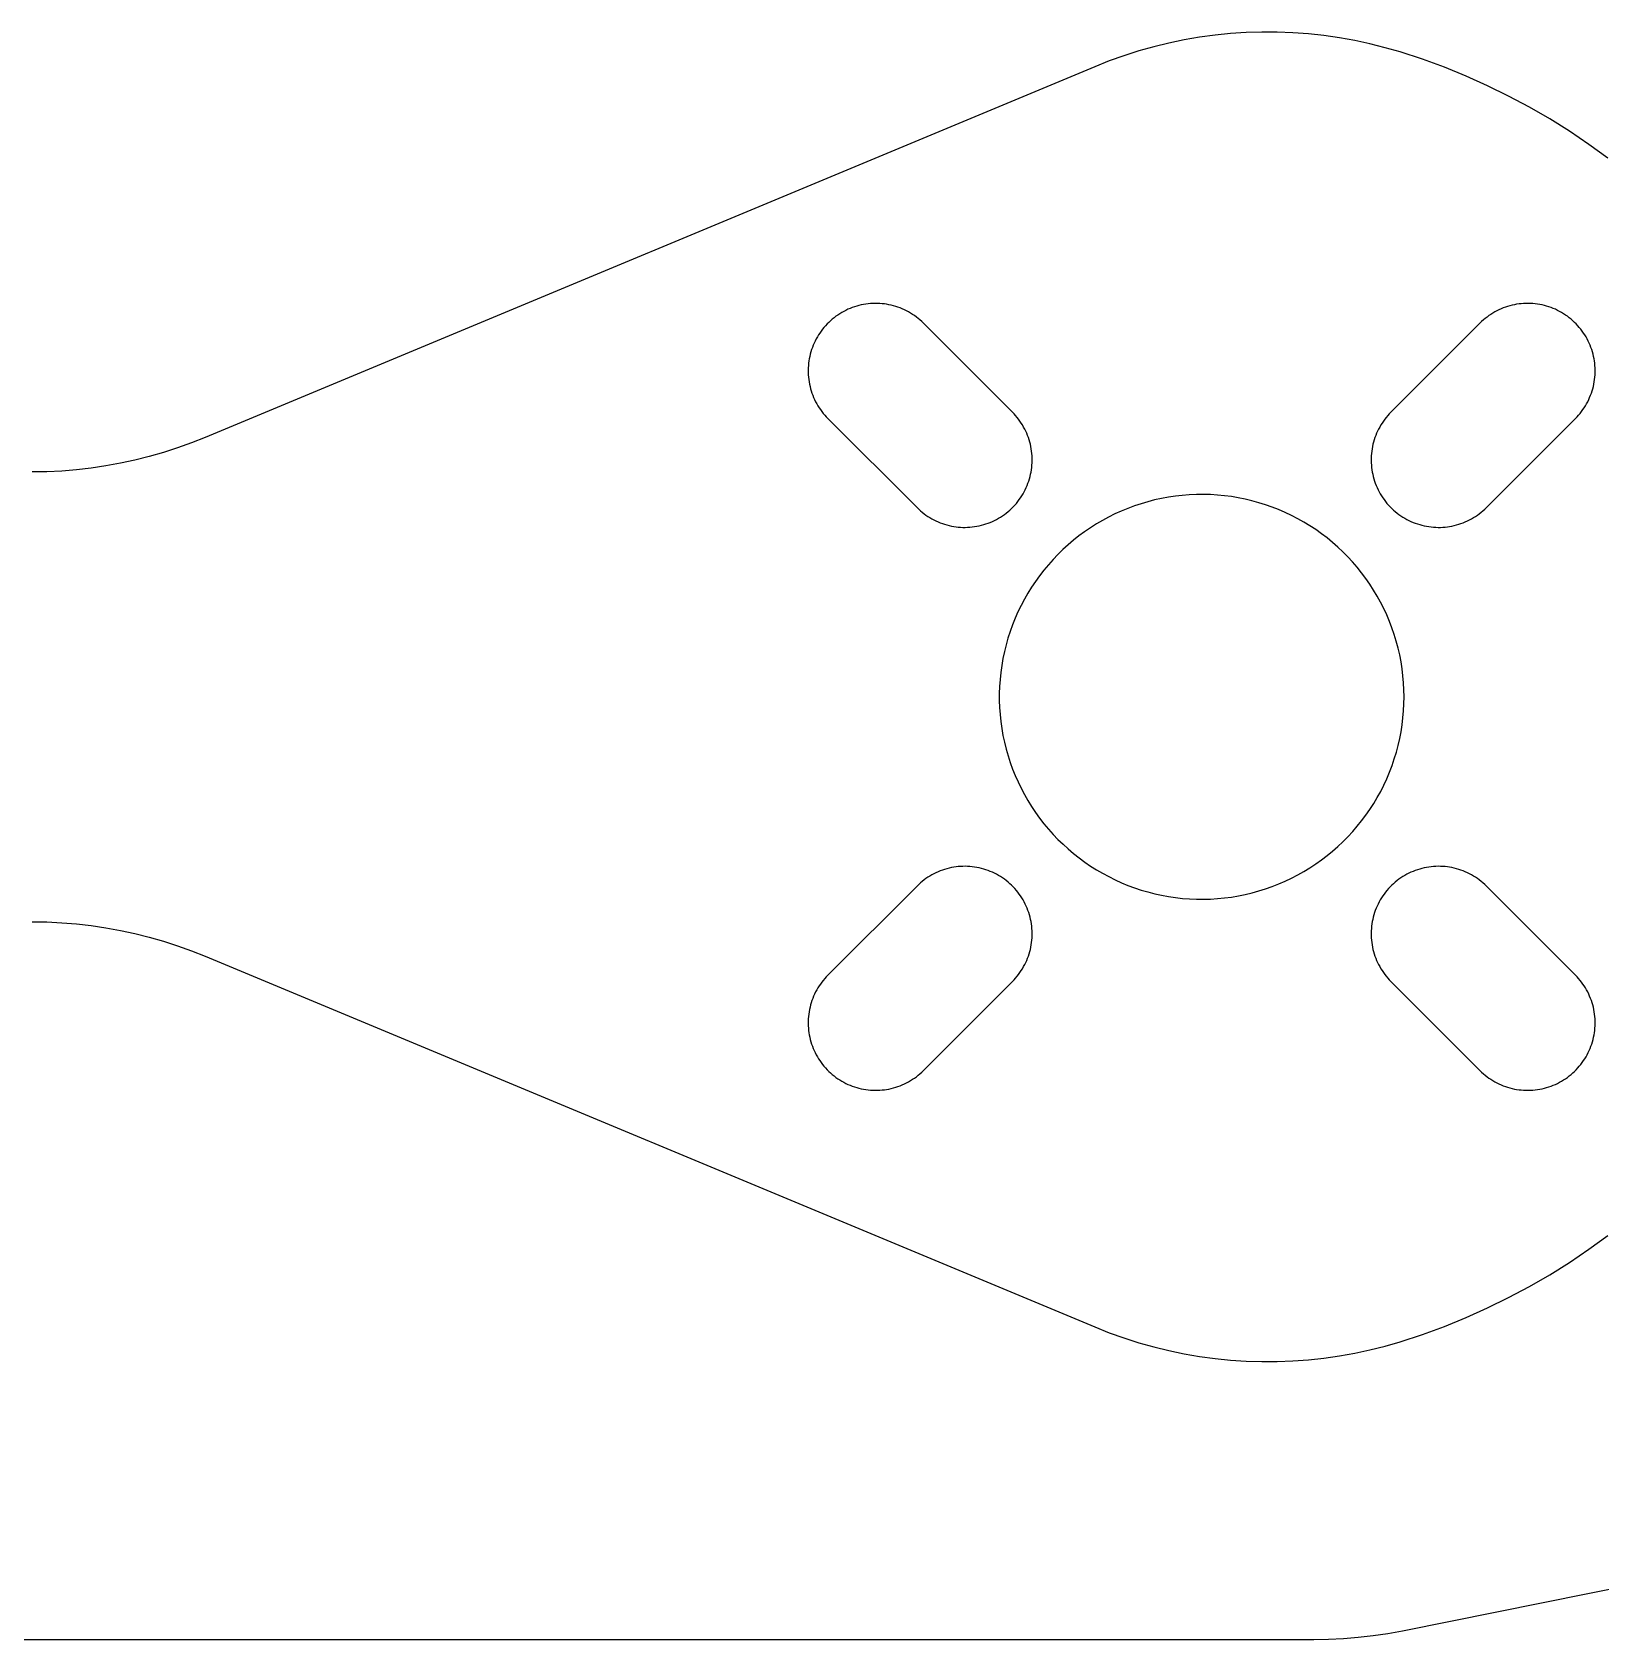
# Model space of a CAD drawing. Header units: millimetres. Extents: x 1015 to 1415, y -25 to 475.
# Drawn here: x 1118.66 to 1153.53, y 16.05 to 51.8 of the extents above; entities that cross this region are included whole.
import ezdxf

# ---------------------------------------------------------------- set-up
doc = ezdxf.new("R2010")
doc.units = ezdxf.units.MM
doc.header["$MEASUREMENT"] = 0
doc.layers.add('corte', color=1, linetype='Continuous', true_color=0xff0000)

msp = doc.modelspace()

# ---------------------------------------------------------------- linework, layer by layer
at = {"layer": 'corte', "linetype": 'Continuous', "lineweight": 25}
for p, q in [((1143.591, 51.473), (1143.258, 51.379)), ((1143.928, 51.555), (1143.591, 51.473)), ((1144.268, 51.625), (1143.928, 51.555)), ((1144.609, 51.683), (1144.268, 51.625)), ((1144.953, 51.73), (1144.609, 51.683)), ((1145.297, 51.765), (1144.953, 51.73)), ((1145.643, 51.787), (1145.297, 51.765)), ((1145.99, 51.798), (1145.643, 51.787)), ((1146.336, 51.797), (1145.99, 51.798)), ((1146.682, 51.783), (1146.336, 51.797)), ((1147.028, 51.758), (1146.682, 51.783)), ((1147.373, 51.721), (1147.028, 51.758)), ((1147.716, 51.672), (1147.373, 51.721)), ((1148.057, 51.611), (1147.716, 51.672)), ((1148.396, 51.538), (1148.057, 51.611)), ((1148.732, 51.453), (1148.396, 51.538)), ((1142.601, 51.157), (1142.279, 51.03)), ((1142.928, 51.274), (1142.601, 51.157)), ((1143.258, 51.379), (1142.928, 51.274)), ((1149.065, 51.357), (1148.732, 51.453)), ((1149.561, 51.195), (1149.065, 51.357)), ((1150.051, 51.016), (1149.561, 51.195)), ((1142.279, 51.03), (1122.501, 42.789)), ((1150.534, 50.82), (1150.051, 51.016)), ((1151.011, 50.607), (1150.534, 50.82)), ((1151.479, 50.378), (1151.011, 50.607)), ((1151.94, 50.132), (1151.479, 50.378)), ((1152.392, 49.871), (1151.94, 50.132)), ((1152.834, 49.594), (1152.392, 49.871)), ((1153.266, 49.302), (1152.834, 49.594)), ((1153.688, 48.995), (1153.266, 49.302)), ((1137.24, 45.758), (1137.188, 45.752)), ((1137.291, 45.763), (1137.24, 45.758)), ((1137.343, 45.766), (1137.291, 45.763)), ((1137.395, 45.768), (1137.343, 45.766)), ((1137.446, 45.767), (1137.395, 45.768)), ((1137.498, 45.765), (1137.446, 45.767)), ((1137.55, 45.761), (1137.498, 45.765)), ((1137.601, 45.755), (1137.55, 45.761)), ((1137.652, 45.748), (1137.601, 45.755)), ((1151.71, 45.755), (1151.658, 45.748)), ((1151.761, 45.761), (1151.71, 45.755)), ((1151.813, 45.765), (1151.761, 45.761)), ((1151.864, 45.767), (1151.813, 45.765)), ((1151.916, 45.768), (1151.864, 45.767)), ((1151.968, 45.766), (1151.916, 45.768)), ((1152.02, 45.763), (1151.968, 45.766)), ((1152.071, 45.758), (1152.02, 45.763)), ((1152.122, 45.752), (1152.071, 45.758)), ((1136.442, 45.416), (1136.403, 45.382)), ((1136.482, 45.448), (1136.442, 45.416)), ((1136.524, 45.48), (1136.482, 45.448)), ((1136.566, 45.509), (1136.524, 45.48)), ((1136.609, 45.538), (1136.566, 45.509)), ((1136.654, 45.565), (1136.609, 45.538)), ((1136.699, 45.59), (1136.654, 45.565)), ((1136.745, 45.613), (1136.699, 45.59)), ((1136.792, 45.636), (1136.745, 45.613)), ((1136.839, 45.656), (1136.792, 45.636)), ((1136.888, 45.675), (1136.839, 45.656)), ((1136.937, 45.692), (1136.888, 45.675)), ((1136.986, 45.707), (1136.937, 45.692)), ((1137.036, 45.721), (1136.986, 45.707)), ((1137.086, 45.733), (1137.036, 45.721)), ((1137.137, 45.743), (1137.086, 45.733)), ((1137.188, 45.752), (1137.137, 45.743)), ((1137.703, 45.738), (1137.652, 45.748)), ((1137.754, 45.727), (1137.703, 45.738)), ((1137.804, 45.714), (1137.754, 45.727)), ((1137.854, 45.7), (1137.804, 45.714)), ((1137.903, 45.683), (1137.854, 45.7)), ((1137.951, 45.666), (1137.903, 45.683)), ((1137.999, 45.646), (1137.951, 45.666)), ((1138.047, 45.625), (1137.999, 45.646)), ((1138.093, 45.602), (1138.047, 45.625)), ((1138.139, 45.577), (1138.093, 45.602)), ((1138.183, 45.551), (1138.139, 45.577)), ((1138.227, 45.524), (1138.183, 45.551)), ((1138.27, 45.495), (1138.227, 45.524)), ((1138.312, 45.464), (1138.27, 45.495)), ((1138.353, 45.432), (1138.312, 45.464)), ((1138.392, 45.399), (1138.353, 45.432)), ((1138.431, 45.364), (1138.392, 45.399)), ((1150.918, 45.399), (1150.88, 45.364)), ((1150.958, 45.432), (1150.918, 45.399)), ((1150.999, 45.464), (1150.958, 45.432)), ((1151.04, 45.495), (1150.999, 45.464)), ((1151.083, 45.524), (1151.04, 45.495)), ((1151.127, 45.551), (1151.083, 45.524)), ((1151.172, 45.577), (1151.127, 45.551)), ((1151.218, 45.602), (1151.172, 45.577)), ((1151.264, 45.625), (1151.218, 45.602)), ((1151.311, 45.646), (1151.264, 45.625)), ((1151.359, 45.666), (1151.311, 45.646)), ((1151.408, 45.683), (1151.359, 45.666)), ((1151.457, 45.7), (1151.408, 45.683)), ((1151.507, 45.714), (1151.457, 45.7)), ((1151.557, 45.727), (1151.507, 45.714)), ((1151.607, 45.738), (1151.557, 45.727)), ((1151.658, 45.748), (1151.607, 45.738)), ((1152.174, 45.743), (1152.122, 45.752)), ((1152.224, 45.733), (1152.174, 45.743)), ((1152.275, 45.721), (1152.224, 45.733)), ((1152.325, 45.707), (1152.275, 45.721)), ((1152.374, 45.692), (1152.325, 45.707)), ((1152.423, 45.675), (1152.374, 45.692)), ((1152.471, 45.656), (1152.423, 45.675)), ((1152.519, 45.636), (1152.471, 45.656)), ((1152.566, 45.613), (1152.519, 45.636)), ((1152.612, 45.59), (1152.566, 45.613)), ((1152.657, 45.565), (1152.612, 45.59)), ((1152.701, 45.538), (1152.657, 45.565)), ((1152.745, 45.509), (1152.701, 45.538)), ((1152.787, 45.48), (1152.745, 45.509)), ((1152.828, 45.448), (1152.787, 45.48)), ((1152.868, 45.416), (1152.828, 45.448)), ((1152.907, 45.382), (1152.868, 45.416)), ((1136.137, 45.066), (1136.111, 45.021)), ((1136.166, 45.109), (1136.137, 45.066)), ((1136.195, 45.151), (1136.166, 45.109)), ((1136.227, 45.193), (1136.195, 45.151)), ((1136.259, 45.233), (1136.227, 45.193)), ((1136.293, 45.272), (1136.259, 45.233)), ((1136.329, 45.31), (1136.293, 45.272)), ((1136.365, 45.346), (1136.329, 45.31)), ((1136.403, 45.382), (1136.365, 45.346)), ((1138.468, 45.328), (1138.431, 45.364)), ((1140.448, 43.348), (1138.468, 45.328)), ((1150.842, 45.328), (1148.863, 43.348)), ((1150.88, 45.364), (1150.842, 45.328)), ((1152.945, 45.346), (1152.907, 45.382)), ((1152.982, 45.31), (1152.945, 45.346)), ((1153.017, 45.272), (1152.982, 45.31)), ((1153.051, 45.233), (1153.017, 45.272)), ((1153.084, 45.193), (1153.051, 45.233)), ((1153.115, 45.151), (1153.084, 45.193)), ((1153.145, 45.109), (1153.115, 45.151)), ((1153.173, 45.066), (1153.145, 45.109)), ((1153.2, 45.021), (1153.173, 45.066)), ((1135.968, 44.689), (1135.954, 44.639)), ((1135.983, 44.739), (1135.968, 44.689)), ((1136, 44.787), (1135.983, 44.739)), ((1136.019, 44.836), (1136, 44.787)), ((1136.04, 44.883), (1136.019, 44.836)), ((1136.062, 44.93), (1136.04, 44.883)), ((1136.085, 44.976), (1136.062, 44.93)), ((1136.111, 45.021), (1136.085, 44.976)), ((1153.225, 44.976), (1153.2, 45.021)), ((1153.249, 44.93), (1153.225, 44.976)), ((1153.271, 44.883), (1153.249, 44.93)), ((1153.291, 44.836), (1153.271, 44.883)), ((1153.31, 44.787), (1153.291, 44.836)), ((1153.327, 44.739), (1153.31, 44.787)), ((1153.343, 44.689), (1153.327, 44.739)), ((1153.356, 44.639), (1153.343, 44.689)), ((1135.909, 44.332), (1135.908, 44.281)), ((1135.912, 44.384), (1135.909, 44.332)), ((1135.917, 44.436), (1135.912, 44.384)), ((1135.924, 44.487), (1135.917, 44.436)), ((1135.932, 44.538), (1135.924, 44.487)), ((1135.942, 44.589), (1135.932, 44.538)), ((1135.954, 44.639), (1135.942, 44.589)), ((1153.368, 44.589), (1153.356, 44.639)), ((1153.379, 44.538), (1153.368, 44.589)), ((1153.387, 44.487), (1153.379, 44.538)), ((1153.394, 44.436), (1153.387, 44.487)), ((1153.399, 44.384), (1153.394, 44.436)), ((1153.402, 44.332), (1153.399, 44.384)), ((1153.403, 44.281), (1153.402, 44.332)), ((1135.908, 44.281), (1135.908, 44.229)), ((1135.908, 44.229), (1135.91, 44.177)), ((1135.91, 44.177), (1135.914, 44.125)), ((1135.914, 44.125), (1135.92, 44.074)), ((1135.92, 44.074), (1135.928, 44.023)), ((1135.928, 44.023), (1135.937, 43.972)), ((1135.937, 43.972), (1135.948, 43.921)), ((1153.363, 43.921), (1153.374, 43.972)), ((1153.374, 43.972), (1153.383, 44.023)), ((1153.383, 44.023), (1153.391, 44.074)), ((1153.391, 44.074), (1153.396, 44.125)), ((1153.396, 44.125), (1153.4, 44.177)), ((1153.4, 44.177), (1153.403, 44.229)), ((1153.403, 44.229), (1153.403, 44.281)), ((1135.948, 43.921), (1135.961, 43.871)), ((1135.961, 43.871), (1135.975, 43.821)), ((1135.975, 43.821), (1135.992, 43.772)), ((1135.992, 43.772), (1136.01, 43.724)), ((1136.01, 43.724), (1136.029, 43.676)), ((1136.029, 43.676), (1136.05, 43.629)), ((1136.05, 43.629), (1136.073, 43.582)), ((1153.237, 43.582), (1153.26, 43.629)), ((1153.26, 43.629), (1153.281, 43.676)), ((1153.281, 43.676), (1153.301, 43.724)), ((1153.301, 43.724), (1153.319, 43.772)), ((1153.319, 43.772), (1153.335, 43.821)), ((1153.335, 43.821), (1153.35, 43.871)), ((1153.35, 43.871), (1153.363, 43.921)), ((1136.073, 43.582), (1136.098, 43.536)), ((1136.098, 43.536), (1136.124, 43.492)), ((1136.124, 43.492), (1136.151, 43.448)), ((1136.151, 43.448), (1136.18, 43.405)), ((1136.18, 43.405), (1136.211, 43.363)), ((1136.211, 43.363), (1136.243, 43.322)), ((1136.243, 43.322), (1136.276, 43.283)), ((1136.276, 43.283), (1136.311, 43.244)), ((1140.484, 43.311), (1140.448, 43.348)), ((1140.519, 43.273), (1140.484, 43.311)), ((1140.552, 43.233), (1140.519, 43.273)), ((1148.792, 43.273), (1148.759, 43.233)), ((1148.827, 43.311), (1148.792, 43.273)), ((1148.863, 43.348), (1148.827, 43.311)), ((1153, 43.244), (1153.034, 43.283)), ((1153.034, 43.283), (1153.068, 43.322)), ((1153.068, 43.322), (1153.1, 43.363)), ((1153.1, 43.363), (1153.13, 43.405)), ((1153.13, 43.405), (1153.159, 43.448)), ((1153.159, 43.448), (1153.187, 43.492)), ((1153.187, 43.492), (1153.213, 43.536)), ((1153.213, 43.536), (1153.237, 43.582)), ((1136.311, 43.244), (1136.347, 43.207)), ((1136.347, 43.207), (1138.327, 41.227)), ((1140.584, 43.192), (1140.552, 43.233)), ((1140.614, 43.15), (1140.584, 43.192)), ((1140.643, 43.108), (1140.614, 43.15)), ((1140.671, 43.064), (1140.643, 43.108)), ((1140.697, 43.019), (1140.671, 43.064)), ((1140.722, 42.973), (1140.697, 43.019)), ((1140.744, 42.927), (1140.722, 42.973)), ((1140.766, 42.88), (1140.744, 42.927)), ((1148.566, 42.927), (1148.545, 42.88)), ((1148.589, 42.973), (1148.566, 42.927)), ((1148.614, 43.019), (1148.589, 42.973)), ((1148.64, 43.064), (1148.614, 43.019)), ((1148.667, 43.108), (1148.64, 43.064)), ((1148.696, 43.15), (1148.667, 43.108)), ((1148.727, 43.192), (1148.696, 43.15)), ((1148.759, 43.233), (1148.727, 43.192)), ((1150.984, 41.227), (1152.964, 43.207)), ((1152.964, 43.207), (1153, 43.244)), ((1121.886, 42.556), (1121.573, 42.455)), ((1122.196, 42.668), (1121.886, 42.556)), ((1122.501, 42.789), (1122.196, 42.668)), ((1140.785, 42.832), (1140.766, 42.88)), ((1140.803, 42.783), (1140.785, 42.832)), ((1140.819, 42.734), (1140.803, 42.783)), ((1140.834, 42.684), (1140.819, 42.734)), ((1140.847, 42.634), (1140.834, 42.684)), ((1140.858, 42.584), (1140.847, 42.634)), ((1140.867, 42.533), (1140.858, 42.584)), ((1148.453, 42.584), (1148.443, 42.533)), ((1148.464, 42.634), (1148.453, 42.584)), ((1148.477, 42.684), (1148.464, 42.634)), ((1148.491, 42.734), (1148.477, 42.684)), ((1148.507, 42.783), (1148.491, 42.734)), ((1148.525, 42.832), (1148.507, 42.783)), ((1148.545, 42.88), (1148.525, 42.832)), ((1120.616, 42.214), (1120.293, 42.155)), ((1120.938, 42.284), (1120.616, 42.214)), ((1121.257, 42.364), (1120.938, 42.284)), ((1121.573, 42.455), (1121.257, 42.364)), ((1140.875, 42.481), (1140.867, 42.533)), ((1140.881, 42.43), (1140.875, 42.481)), ((1140.885, 42.378), (1140.881, 42.43)), ((1140.883, 42.171), (1140.886, 42.223)), ((1140.887, 42.327), (1140.885, 42.378)), ((1140.886, 42.223), (1140.887, 42.275)), ((1140.887, 42.275), (1140.887, 42.327)), ((1148.424, 42.327), (1148.423, 42.275)), ((1148.423, 42.275), (1148.425, 42.223)), ((1148.426, 42.378), (1148.424, 42.327)), ((1148.425, 42.223), (1148.428, 42.171)), ((1148.43, 42.43), (1148.426, 42.378)), ((1148.436, 42.481), (1148.43, 42.43)), ((1148.443, 42.533), (1148.436, 42.481)), ((1118.984, 42.025), (1118.655, 42.02)), ((1119.313, 42.041), (1118.984, 42.025)), ((1119.641, 42.068), (1119.313, 42.041)), ((1119.967, 42.106), (1119.641, 42.068)), ((1120.293, 42.155), (1119.967, 42.106)), ((1140.812, 41.817), (1140.827, 41.866)), ((1140.827, 41.866), (1140.841, 41.916)), ((1140.841, 41.916), (1140.853, 41.967)), ((1140.853, 41.967), (1140.863, 42.017)), ((1140.863, 42.017), (1140.871, 42.068)), ((1140.871, 42.068), (1140.878, 42.12)), ((1140.878, 42.12), (1140.883, 42.171)), ((1148.428, 42.171), (1148.433, 42.12)), ((1148.433, 42.12), (1148.439, 42.068)), ((1148.439, 42.068), (1148.448, 42.017)), ((1148.448, 42.017), (1148.458, 41.967)), ((1148.458, 41.967), (1148.47, 41.916)), ((1148.47, 41.916), (1148.484, 41.866)), ((1148.484, 41.866), (1148.499, 41.817)), ((1140.629, 41.446), (1140.657, 41.49)), ((1140.657, 41.49), (1140.684, 41.534)), ((1140.684, 41.534), (1140.709, 41.579)), ((1140.709, 41.579), (1140.733, 41.625)), ((1140.733, 41.625), (1140.755, 41.672)), ((1140.755, 41.672), (1140.776, 41.72)), ((1140.776, 41.72), (1140.794, 41.768)), ((1140.794, 41.768), (1140.812, 41.817)), ((1144.07, 41.482), (1143.915, 41.459)), ((1144.225, 41.499), (1144.07, 41.482)), ((1144.381, 41.511), (1144.225, 41.499)), ((1144.537, 41.518), (1144.381, 41.511)), ((1144.693, 41.52), (1144.537, 41.518)), ((1144.849, 41.516), (1144.693, 41.52)), ((1145.005, 41.506), (1144.849, 41.516)), ((1145.16, 41.491), (1145.005, 41.506)), ((1145.315, 41.471), (1145.16, 41.491)), ((1145.469, 41.446), (1145.315, 41.471)), ((1148.499, 41.817), (1148.516, 41.768)), ((1148.516, 41.768), (1148.535, 41.72)), ((1148.535, 41.72), (1148.555, 41.672)), ((1148.555, 41.672), (1148.577, 41.625)), ((1148.577, 41.625), (1148.601, 41.579)), ((1148.601, 41.579), (1148.626, 41.534)), ((1148.626, 41.534), (1148.653, 41.49)), ((1148.653, 41.49), (1148.681, 41.446)), ((1138.327, 41.227), (1138.364, 41.191)), ((1138.364, 41.191), (1138.402, 41.156)), ((1138.402, 41.156), (1138.442, 41.123)), ((1138.442, 41.123), (1138.483, 41.091)), ((1140.271, 41.076), (1140.312, 41.107)), ((1140.312, 41.107), (1140.353, 41.14)), ((1140.353, 41.14), (1140.392, 41.174)), ((1140.392, 41.174), (1140.43, 41.209)), ((1140.43, 41.209), (1140.466, 41.246)), ((1140.466, 41.246), (1140.502, 41.283)), ((1140.502, 41.283), (1140.536, 41.322)), ((1140.536, 41.322), (1140.568, 41.363)), ((1140.568, 41.363), (1140.599, 41.404)), ((1140.599, 41.404), (1140.629, 41.446)), ((1142.869, 41.15), (1142.727, 41.086)), ((1143.013, 41.21), (1142.869, 41.15)), ((1143.16, 41.264), (1143.013, 41.21)), ((1143.308, 41.313), (1143.16, 41.264)), ((1143.458, 41.358), (1143.308, 41.313)), ((1143.609, 41.397), (1143.458, 41.358)), ((1143.762, 41.43), (1143.609, 41.397)), ((1143.915, 41.459), (1143.762, 41.43)), ((1145.623, 41.415), (1145.469, 41.446)), ((1145.774, 41.378), (1145.623, 41.415)), ((1145.925, 41.337), (1145.774, 41.378)), ((1146.074, 41.29), (1145.925, 41.337)), ((1146.222, 41.238), (1146.074, 41.29)), ((1146.367, 41.182), (1146.222, 41.238)), ((1146.51, 41.12), (1146.367, 41.182)), ((1146.652, 41.053), (1146.51, 41.12)), ((1148.681, 41.446), (1148.711, 41.404)), ((1148.711, 41.404), (1148.742, 41.363)), ((1148.742, 41.363), (1148.775, 41.322)), ((1148.775, 41.322), (1148.809, 41.283)), ((1148.809, 41.283), (1148.844, 41.246)), ((1148.844, 41.246), (1148.881, 41.209)), ((1148.881, 41.209), (1148.919, 41.174)), ((1148.919, 41.174), (1148.958, 41.14)), ((1148.958, 41.14), (1148.998, 41.107)), ((1148.998, 41.107), (1149.039, 41.076)), ((1150.828, 41.091), (1150.869, 41.123)), ((1150.869, 41.123), (1150.908, 41.156)), ((1150.908, 41.156), (1150.947, 41.191)), ((1150.947, 41.191), (1150.984, 41.227)), ((1138.483, 41.091), (1138.525, 41.061)), ((1138.525, 41.061), (1138.568, 41.032)), ((1138.568, 41.032), (1138.611, 41.004)), ((1138.611, 41.004), (1138.656, 40.978)), ((1138.656, 40.978), (1138.702, 40.954)), ((1138.702, 40.954), (1138.748, 40.931)), ((1138.748, 40.931), (1138.795, 40.91)), ((1138.795, 40.91), (1138.843, 40.89)), ((1138.843, 40.89), (1138.892, 40.872)), ((1138.892, 40.872), (1138.941, 40.856)), ((1138.941, 40.856), (1138.991, 40.841)), ((1138.991, 40.841), (1139.041, 40.828)), ((1139.041, 40.828), (1139.092, 40.817)), ((1139.092, 40.817), (1139.142, 40.808)), ((1139.142, 40.808), (1139.194, 40.8)), ((1139.194, 40.8), (1139.245, 40.795)), ((1139.245, 40.795), (1139.297, 40.791)), ((1139.297, 40.791), (1139.349, 40.788)), ((1139.349, 40.788), (1139.4, 40.788)), ((1139.4, 40.788), (1139.452, 40.789)), ((1139.452, 40.789), (1139.504, 40.792)), ((1139.504, 40.792), (1139.555, 40.797)), ((1139.555, 40.797), (1139.607, 40.804)), ((1139.607, 40.804), (1139.658, 40.812)), ((1139.658, 40.812), (1139.709, 40.823)), ((1139.709, 40.823), (1139.759, 40.835)), ((1139.759, 40.835), (1139.809, 40.848)), ((1139.809, 40.848), (1139.858, 40.864)), ((1139.858, 40.864), (1139.907, 40.881)), ((1139.907, 40.881), (1139.955, 40.899)), ((1139.955, 40.899), (1140.003, 40.92)), ((1140.003, 40.92), (1140.05, 40.942)), ((1140.05, 40.942), (1140.096, 40.966)), ((1140.096, 40.966), (1140.141, 40.991)), ((1140.141, 40.991), (1140.185, 41.018)), ((1140.185, 41.018), (1140.229, 41.046)), ((1140.229, 41.046), (1140.271, 41.076)), ((1142.182, 40.78), (1142.053, 40.691)), ((1142.314, 40.863), (1142.182, 40.78)), ((1142.449, 40.942), (1142.314, 40.863)), ((1142.587, 41.016), (1142.449, 40.942)), ((1142.727, 41.086), (1142.587, 41.016)), ((1146.79, 40.981), (1146.652, 41.053)), ((1146.927, 40.905), (1146.79, 40.981)), ((1147.06, 40.823), (1146.927, 40.905)), ((1147.191, 40.738), (1147.06, 40.823)), ((1149.039, 41.076), (1149.082, 41.046)), ((1149.082, 41.046), (1149.125, 41.018)), ((1149.125, 41.018), (1149.17, 40.991)), ((1149.17, 40.991), (1149.215, 40.966)), ((1149.215, 40.966), (1149.261, 40.942)), ((1149.261, 40.942), (1149.308, 40.92)), ((1149.308, 40.92), (1149.355, 40.899)), ((1149.355, 40.899), (1149.403, 40.881)), ((1149.403, 40.881), (1149.452, 40.864)), ((1149.452, 40.864), (1149.502, 40.848)), ((1149.502, 40.848), (1149.552, 40.835)), ((1149.552, 40.835), (1149.602, 40.823)), ((1149.602, 40.823), (1149.653, 40.812)), ((1149.653, 40.812), (1149.704, 40.804)), ((1149.704, 40.804), (1149.755, 40.797)), ((1149.755, 40.797), (1149.807, 40.792)), ((1149.807, 40.792), (1149.859, 40.789)), ((1149.859, 40.789), (1149.91, 40.788)), ((1149.91, 40.788), (1149.962, 40.788)), ((1149.962, 40.788), (1150.014, 40.791)), ((1150.014, 40.791), (1150.065, 40.795)), ((1150.065, 40.795), (1150.117, 40.8)), ((1150.117, 40.8), (1150.168, 40.808)), ((1150.168, 40.808), (1150.219, 40.817)), ((1150.219, 40.817), (1150.27, 40.828)), ((1150.27, 40.828), (1150.32, 40.841)), ((1150.32, 40.841), (1150.37, 40.856)), ((1150.37, 40.856), (1150.419, 40.872)), ((1150.419, 40.872), (1150.467, 40.89)), ((1150.467, 40.89), (1150.515, 40.91)), ((1150.515, 40.91), (1150.562, 40.931)), ((1150.562, 40.931), (1150.609, 40.954)), ((1150.609, 40.954), (1150.654, 40.978)), ((1150.654, 40.978), (1150.699, 41.004)), ((1150.699, 41.004), (1150.743, 41.032)), ((1150.743, 41.032), (1150.786, 41.061)), ((1150.786, 41.061), (1150.828, 41.091)), ((1141.686, 40.401), (1141.57, 40.296)), ((1141.805, 40.502), (1141.686, 40.401)), ((1141.928, 40.599), (1141.805, 40.502)), ((1142.053, 40.691), (1141.928, 40.599)), ((1147.318, 40.647), (1147.191, 40.738)), ((1147.442, 40.553), (1147.318, 40.647)), ((1147.563, 40.454), (1147.442, 40.553)), ((1147.681, 40.351), (1147.563, 40.454)), ((1141.351, 40.074), (1141.247, 39.958)), ((1141.459, 40.187), (1141.351, 40.074)), ((1141.57, 40.296), (1141.459, 40.187)), ((1147.795, 40.244), (1147.681, 40.351)), ((1147.905, 40.133), (1147.795, 40.244)), ((1148.011, 40.018), (1147.905, 40.133)), ((1141.051, 39.714), (1140.96, 39.587)), ((1141.147, 39.837), (1141.051, 39.714)), ((1141.247, 39.958), (1141.147, 39.837)), ((1148.113, 39.9), (1148.011, 40.018)), ((1148.211, 39.778), (1148.113, 39.9)), ((1148.304, 39.653), (1148.211, 39.778)), ((1140.79, 39.325), (1140.713, 39.189)), ((1140.873, 39.457), (1140.79, 39.325)), ((1140.96, 39.587), (1140.873, 39.457)), ((1148.393, 39.525), (1148.304, 39.653)), ((1148.478, 39.394), (1148.393, 39.525)), ((1148.558, 39.26), (1148.478, 39.394)), ((1140.64, 39.051), (1140.572, 38.91)), ((1140.713, 39.189), (1140.64, 39.051)), ((1148.634, 39.123), (1148.558, 39.26)), ((1148.704, 38.984), (1148.634, 39.123)), ((1148.77, 38.842), (1148.704, 38.984)), ((1140.45, 38.623), (1140.397, 38.476)), ((1140.509, 38.768), (1140.45, 38.623)), ((1140.572, 38.91), (1140.509, 38.768)), ((1148.831, 38.698), (1148.77, 38.842)), ((1148.886, 38.552), (1148.831, 38.698)), ((1140.349, 38.327), (1140.307, 38.177)), ((1140.397, 38.476), (1140.349, 38.327)), ((1148.937, 38.404), (1148.886, 38.552)), ((1148.982, 38.255), (1148.937, 38.404)), ((1149.023, 38.104), (1148.982, 38.255)), ((1140.269, 38.025), (1140.237, 37.872)), ((1140.307, 38.177), (1140.269, 38.025)), ((1149.058, 37.952), (1149.023, 38.104)), ((1149.087, 37.798), (1149.058, 37.952)), ((1140.188, 37.564), (1140.172, 37.408)), ((1140.21, 37.718), (1140.188, 37.564)), ((1140.237, 37.872), (1140.21, 37.718)), ((1149.112, 37.644), (1149.087, 37.798)), ((1149.131, 37.489), (1149.112, 37.644)), ((1140.161, 37.253), (1140.156, 37.096)), ((1140.172, 37.408), (1140.161, 37.253)), ((1149.144, 37.333), (1149.131, 37.489)), ((1149.153, 37.177), (1149.144, 37.333)), ((1149.155, 37.021), (1149.153, 37.177)), ((1140.156, 37.096), (1140.156, 36.94)), ((1140.156, 36.94), (1140.161, 36.784)), ((1149.145, 36.709), (1149.153, 36.865)), ((1149.153, 36.865), (1149.155, 37.021)), ((1140.161, 36.784), (1140.172, 36.628)), ((1140.172, 36.628), (1140.189, 36.473)), ((1140.189, 36.473), (1140.21, 36.318)), ((1149.112, 36.398), (1149.131, 36.554)), ((1149.131, 36.554), (1149.145, 36.709)), ((1140.21, 36.318), (1140.237, 36.164)), ((1140.237, 36.164), (1140.27, 36.012)), ((1149.058, 36.091), (1149.088, 36.244)), ((1149.088, 36.244), (1149.112, 36.398)), ((1140.27, 36.012), (1140.307, 35.86)), ((1140.307, 35.86), (1140.35, 35.71)), ((1148.938, 35.638), (1148.983, 35.788)), ((1148.983, 35.788), (1149.023, 35.939)), ((1149.023, 35.939), (1149.058, 36.091)), ((1140.35, 35.71), (1140.398, 35.561)), ((1140.398, 35.561), (1140.451, 35.414)), ((1140.451, 35.414), (1140.51, 35.269)), ((1148.832, 35.344), (1148.887, 35.49)), ((1148.887, 35.49), (1148.938, 35.638)), ((1140.51, 35.269), (1140.573, 35.127)), ((1140.573, 35.127), (1140.641, 34.986)), ((1148.635, 34.919), (1148.705, 35.059)), ((1148.705, 35.059), (1148.771, 35.2)), ((1148.771, 35.2), (1148.832, 35.344)), ((1140.641, 34.986), (1140.714, 34.848)), ((1140.714, 34.848), (1140.792, 34.712)), ((1140.792, 34.712), (1140.874, 34.58)), ((1148.48, 34.648), (1148.56, 34.782)), ((1148.56, 34.782), (1148.635, 34.919)), ((1140.874, 34.58), (1140.961, 34.45)), ((1140.961, 34.45), (1141.053, 34.323)), ((1141.053, 34.323), (1141.148, 34.2)), ((1148.212, 34.264), (1148.306, 34.389)), ((1148.306, 34.389), (1148.395, 34.517)), ((1148.395, 34.517), (1148.48, 34.648)), ((1141.148, 34.2), (1141.248, 34.08)), ((1141.248, 34.08), (1141.353, 33.963)), ((1141.353, 33.963), (1141.461, 33.851)), ((1147.907, 33.909), (1148.013, 34.023)), ((1148.013, 34.023), (1148.115, 34.142)), ((1148.115, 34.142), (1148.212, 34.264)), ((1141.461, 33.851), (1141.573, 33.742)), ((1141.573, 33.742), (1141.688, 33.637)), ((1141.688, 33.637), (1141.807, 33.536)), ((1147.566, 33.588), (1147.683, 33.691)), ((1147.683, 33.691), (1147.797, 33.798)), ((1147.797, 33.798), (1147.907, 33.909)), ((1139.245, 33.245), (1139.194, 33.239)), ((1139.297, 33.249), (1139.245, 33.245)), ((1139.349, 33.251), (1139.297, 33.249)), ((1139.4, 33.252), (1139.349, 33.251)), ((1139.452, 33.25), (1139.4, 33.252)), ((1139.504, 33.247), (1139.452, 33.25)), ((1139.555, 33.242), (1139.504, 33.247)), ((1139.607, 33.236), (1139.555, 33.242)), ((1141.807, 33.536), (1141.93, 33.439)), ((1141.93, 33.439), (1142.056, 33.347)), ((1142.056, 33.347), (1142.185, 33.259)), ((1142.185, 33.259), (1142.317, 33.175)), ((1147.063, 33.218), (1147.193, 33.304)), ((1147.193, 33.304), (1147.32, 33.394)), ((1147.32, 33.394), (1147.445, 33.489)), ((1147.445, 33.489), (1147.566, 33.588)), ((1149.755, 33.242), (1149.704, 33.236)), ((1149.807, 33.247), (1149.755, 33.242)), ((1149.859, 33.25), (1149.807, 33.247)), ((1149.91, 33.252), (1149.859, 33.25)), ((1149.962, 33.251), (1149.91, 33.252)), ((1150.014, 33.249), (1149.962, 33.251)), ((1150.065, 33.245), (1150.014, 33.249)), ((1150.117, 33.239), (1150.065, 33.245)), ((1138.442, 32.917), (1138.402, 32.883)), ((1138.483, 32.948), (1138.442, 32.917)), ((1138.525, 32.979), (1138.483, 32.948)), ((1138.568, 33.008), (1138.525, 32.979)), ((1138.611, 33.036), (1138.568, 33.008)), ((1138.656, 33.062), (1138.611, 33.036)), ((1138.702, 33.086), (1138.656, 33.062)), ((1138.748, 33.109), (1138.702, 33.086)), ((1138.795, 33.13), (1138.748, 33.109)), ((1138.843, 33.15), (1138.795, 33.13)), ((1138.892, 33.168), (1138.843, 33.15)), ((1138.941, 33.184), (1138.892, 33.168)), ((1138.991, 33.199), (1138.941, 33.184)), ((1139.041, 33.211), (1138.991, 33.199)), ((1139.092, 33.222), (1139.041, 33.211)), ((1139.142, 33.232), (1139.092, 33.222)), ((1139.194, 33.239), (1139.142, 33.232)), ((1139.658, 33.227), (1139.607, 33.236)), ((1139.709, 33.217), (1139.658, 33.227)), ((1139.759, 33.205), (1139.709, 33.217)), ((1139.809, 33.191), (1139.759, 33.205)), ((1139.858, 33.176), (1139.809, 33.191)), ((1139.907, 33.159), (1139.858, 33.176)), ((1139.955, 33.14), (1139.907, 33.159)), ((1140.003, 33.12), (1139.955, 33.14)), ((1140.05, 33.098), (1140.003, 33.12)), ((1140.096, 33.074), (1140.05, 33.098)), ((1140.141, 33.049), (1140.096, 33.074)), ((1140.185, 33.022), (1140.141, 33.049)), ((1140.229, 32.994), (1140.185, 33.022)), ((1140.271, 32.964), (1140.229, 32.994)), ((1140.312, 32.933), (1140.271, 32.964)), ((1140.353, 32.9), (1140.312, 32.933)), ((1140.392, 32.866), (1140.353, 32.9)), ((1142.317, 33.175), (1142.452, 33.096)), ((1142.452, 33.096), (1142.589, 33.022)), ((1142.589, 33.022), (1142.729, 32.953)), ((1142.729, 32.953), (1142.872, 32.888)), ((1142.872, 32.888), (1143.016, 32.829)), ((1146.37, 32.859), (1146.513, 32.921)), ((1146.513, 32.921), (1146.654, 32.988)), ((1146.654, 32.988), (1146.793, 33.06)), ((1146.793, 33.06), (1146.929, 33.137)), ((1146.929, 33.137), (1147.063, 33.218)), ((1148.958, 32.9), (1148.919, 32.866)), ((1148.998, 32.933), (1148.958, 32.9)), ((1149.039, 32.964), (1148.998, 32.933)), ((1149.082, 32.994), (1149.039, 32.964)), ((1149.125, 33.022), (1149.082, 32.994)), ((1149.17, 33.049), (1149.125, 33.022)), ((1149.215, 33.074), (1149.17, 33.049)), ((1149.261, 33.098), (1149.215, 33.074)), ((1149.308, 33.12), (1149.261, 33.098)), ((1149.355, 33.14), (1149.308, 33.12)), ((1149.403, 33.159), (1149.355, 33.14)), ((1149.452, 33.176), (1149.403, 33.159)), ((1149.502, 33.191), (1149.452, 33.176)), ((1149.552, 33.205), (1149.502, 33.191)), ((1149.602, 33.217), (1149.552, 33.205)), ((1149.653, 33.227), (1149.602, 33.217)), ((1149.704, 33.236), (1149.653, 33.227)), ((1150.168, 33.232), (1150.117, 33.239)), ((1150.219, 33.222), (1150.168, 33.232)), ((1150.27, 33.211), (1150.219, 33.222)), ((1150.32, 33.199), (1150.27, 33.211)), ((1150.37, 33.184), (1150.32, 33.199)), ((1150.419, 33.168), (1150.37, 33.184)), ((1150.467, 33.15), (1150.419, 33.168)), ((1150.515, 33.13), (1150.467, 33.15)), ((1150.562, 33.109), (1150.515, 33.13)), ((1150.609, 33.086), (1150.562, 33.109)), ((1150.654, 33.062), (1150.609, 33.086)), ((1150.699, 33.036), (1150.654, 33.062)), ((1150.743, 33.008), (1150.699, 33.036)), ((1150.786, 32.979), (1150.743, 33.008)), ((1150.828, 32.948), (1150.786, 32.979)), ((1150.869, 32.917), (1150.828, 32.948)), ((1150.908, 32.883), (1150.869, 32.917)), ((1138.327, 32.813), (1136.347, 30.833)), ((1138.364, 32.849), (1138.327, 32.813)), ((1138.402, 32.883), (1138.364, 32.849)), ((1140.43, 32.831), (1140.392, 32.866)), ((1140.466, 32.794), (1140.43, 32.831)), ((1140.502, 32.756), (1140.466, 32.794)), ((1140.536, 32.717), (1140.502, 32.756)), ((1140.568, 32.677), (1140.536, 32.717)), ((1140.599, 32.636), (1140.568, 32.677)), ((1140.629, 32.593), (1140.599, 32.636)), ((1140.657, 32.55), (1140.629, 32.593)), ((1140.684, 32.506), (1140.657, 32.55)), ((1143.016, 32.829), (1143.163, 32.775)), ((1143.163, 32.775), (1143.311, 32.725)), ((1143.311, 32.725), (1143.461, 32.681)), ((1143.461, 32.681), (1143.612, 32.642)), ((1143.612, 32.642), (1143.765, 32.609)), ((1143.765, 32.609), (1143.918, 32.581)), ((1143.918, 32.581), (1144.073, 32.558)), ((1144.073, 32.558), (1144.228, 32.54)), ((1144.228, 32.54), (1144.384, 32.528)), ((1144.384, 32.528), (1144.54, 32.521)), ((1144.852, 32.524), (1145.008, 32.534)), ((1145.008, 32.534), (1145.163, 32.549)), ((1145.163, 32.549), (1145.318, 32.569)), ((1145.318, 32.569), (1145.472, 32.595)), ((1145.472, 32.595), (1145.625, 32.626)), ((1145.625, 32.626), (1145.777, 32.662)), ((1145.777, 32.662), (1145.928, 32.704)), ((1145.928, 32.704), (1146.077, 32.75)), ((1146.077, 32.75), (1146.224, 32.802)), ((1146.224, 32.802), (1146.37, 32.859)), ((1148.653, 32.55), (1148.626, 32.506)), ((1148.681, 32.593), (1148.653, 32.55)), ((1148.711, 32.636), (1148.681, 32.593)), ((1148.742, 32.677), (1148.711, 32.636)), ((1148.775, 32.717), (1148.742, 32.677)), ((1148.809, 32.756), (1148.775, 32.717)), ((1148.844, 32.794), (1148.809, 32.756)), ((1148.881, 32.831), (1148.844, 32.794)), ((1148.919, 32.866), (1148.881, 32.831)), ((1150.947, 32.849), (1150.908, 32.883)), ((1150.984, 32.813), (1150.947, 32.849)), ((1152.964, 30.833), (1150.984, 32.813)), ((1140.709, 32.46), (1140.684, 32.506)), ((1140.733, 32.414), (1140.709, 32.46)), ((1140.755, 32.368), (1140.733, 32.414)), ((1140.776, 32.32), (1140.755, 32.368)), ((1140.794, 32.272), (1140.776, 32.32)), ((1140.812, 32.223), (1140.794, 32.272)), ((1140.827, 32.173), (1140.812, 32.223)), ((1140.841, 32.123), (1140.827, 32.173)), ((1144.54, 32.521), (1144.696, 32.52)), ((1144.696, 32.52), (1144.852, 32.524)), ((1148.484, 32.173), (1148.47, 32.123)), ((1148.499, 32.223), (1148.484, 32.173)), ((1148.516, 32.272), (1148.499, 32.223)), ((1148.535, 32.32), (1148.516, 32.272)), ((1148.555, 32.368), (1148.535, 32.32)), ((1148.577, 32.414), (1148.555, 32.368)), ((1148.601, 32.46), (1148.577, 32.414)), ((1148.626, 32.506), (1148.601, 32.46)), ((1118.655, 32.02), (1118.984, 32.014)), ((1118.984, 32.014), (1119.313, 31.998)), ((1119.313, 31.998), (1119.641, 31.971)), ((1119.641, 31.971), (1119.967, 31.933)), ((1119.967, 31.933), (1120.293, 31.885)), ((1120.293, 31.885), (1120.616, 31.826)), ((1120.616, 31.826), (1120.938, 31.756)), ((1140.853, 32.073), (1140.841, 32.123)), ((1140.863, 32.022), (1140.853, 32.073)), ((1140.871, 31.971), (1140.863, 32.022)), ((1140.878, 31.92), (1140.871, 31.971)), ((1140.883, 31.868), (1140.878, 31.92)), ((1140.886, 31.817), (1140.883, 31.868)), ((1140.887, 31.765), (1140.886, 31.817)), ((1148.425, 31.817), (1148.423, 31.765)), ((1148.428, 31.868), (1148.425, 31.817)), ((1148.433, 31.92), (1148.428, 31.868)), ((1148.439, 31.971), (1148.433, 31.92)), ((1148.448, 32.022), (1148.439, 31.971)), ((1148.458, 32.073), (1148.448, 32.022)), ((1148.47, 32.123), (1148.458, 32.073)), ((1120.938, 31.756), (1121.257, 31.675)), ((1121.257, 31.675), (1121.573, 31.585)), ((1121.573, 31.585), (1121.886, 31.484)), ((1121.886, 31.484), (1122.196, 31.372)), ((1140.847, 31.405), (1140.858, 31.456)), ((1140.858, 31.456), (1140.867, 31.507)), ((1140.867, 31.507), (1140.875, 31.558)), ((1140.875, 31.558), (1140.881, 31.61)), ((1140.881, 31.61), (1140.885, 31.661)), ((1140.885, 31.661), (1140.887, 31.713)), ((1140.887, 31.713), (1140.887, 31.765)), ((1148.423, 31.765), (1148.424, 31.713)), ((1148.424, 31.713), (1148.426, 31.661)), ((1148.426, 31.661), (1148.43, 31.61)), ((1148.43, 31.61), (1148.436, 31.558)), ((1148.436, 31.558), (1148.443, 31.507)), ((1148.443, 31.507), (1148.453, 31.456)), ((1148.453, 31.456), (1148.464, 31.405)), ((1122.196, 31.372), (1122.501, 31.251)), ((1122.501, 31.251), (1142.279, 23.01)), ((1140.722, 31.066), (1140.744, 31.113)), ((1140.744, 31.113), (1140.766, 31.16)), ((1140.766, 31.16), (1140.785, 31.208)), ((1140.785, 31.208), (1140.803, 31.256)), ((1140.803, 31.256), (1140.819, 31.306)), ((1140.819, 31.306), (1140.834, 31.355)), ((1140.834, 31.355), (1140.847, 31.405)), ((1148.464, 31.405), (1148.477, 31.355)), ((1148.477, 31.355), (1148.491, 31.306)), ((1148.491, 31.306), (1148.507, 31.256)), ((1148.507, 31.256), (1148.525, 31.208)), ((1148.525, 31.208), (1148.545, 31.16)), ((1148.545, 31.16), (1148.566, 31.113)), ((1148.566, 31.113), (1148.589, 31.066)), ((1136.276, 30.757), (1136.243, 30.717)), ((1136.311, 30.795), (1136.276, 30.757)), ((1136.347, 30.833), (1136.311, 30.795)), ((1140.484, 30.728), (1140.519, 30.767)), ((1140.519, 30.767), (1140.552, 30.807)), ((1140.552, 30.807), (1140.584, 30.847)), ((1140.584, 30.847), (1140.614, 30.889)), ((1140.614, 30.889), (1140.643, 30.932)), ((1140.643, 30.932), (1140.671, 30.976)), ((1140.671, 30.976), (1140.697, 31.021)), ((1140.697, 31.021), (1140.722, 31.066)), ((1148.589, 31.066), (1148.614, 31.021)), ((1148.614, 31.021), (1148.64, 30.976)), ((1148.64, 30.976), (1148.667, 30.932)), ((1148.667, 30.932), (1148.696, 30.889)), ((1148.696, 30.889), (1148.727, 30.847)), ((1148.727, 30.847), (1148.759, 30.807)), ((1148.759, 30.807), (1148.792, 30.767)), ((1148.792, 30.767), (1148.827, 30.728)), ((1153, 30.795), (1152.964, 30.833)), ((1153.034, 30.757), (1153, 30.795)), ((1153.068, 30.717), (1153.034, 30.757)), ((1136.05, 30.411), (1136.029, 30.364)), ((1136.073, 30.458), (1136.05, 30.411)), ((1136.098, 30.503), (1136.073, 30.458)), ((1136.124, 30.548), (1136.098, 30.503)), ((1136.151, 30.592), (1136.124, 30.548)), ((1136.18, 30.635), (1136.151, 30.592)), ((1136.211, 30.677), (1136.18, 30.635)), ((1136.243, 30.717), (1136.211, 30.677)), ((1138.468, 28.711), (1140.448, 30.691)), ((1140.448, 30.691), (1140.484, 30.728)), ((1148.827, 30.728), (1148.863, 30.691)), ((1148.863, 30.691), (1150.842, 28.711)), ((1153.1, 30.677), (1153.068, 30.717)), ((1153.13, 30.635), (1153.1, 30.677)), ((1153.159, 30.592), (1153.13, 30.635)), ((1153.187, 30.548), (1153.159, 30.592)), ((1153.213, 30.503), (1153.187, 30.548)), ((1153.237, 30.458), (1153.213, 30.503)), ((1153.26, 30.411), (1153.237, 30.458)), ((1153.281, 30.364), (1153.26, 30.411)), ((1135.937, 30.068), (1135.928, 30.017)), ((1135.948, 30.118), (1135.937, 30.068)), ((1135.961, 30.169), (1135.948, 30.118)), ((1135.975, 30.218), (1135.961, 30.169)), ((1135.992, 30.267), (1135.975, 30.218)), ((1136.01, 30.316), (1135.992, 30.267)), ((1136.029, 30.364), (1136.01, 30.316)), ((1153.301, 30.316), (1153.281, 30.364)), ((1153.319, 30.267), (1153.301, 30.316)), ((1153.335, 30.218), (1153.319, 30.267)), ((1153.35, 30.169), (1153.335, 30.218)), ((1153.363, 30.118), (1153.35, 30.169)), ((1153.374, 30.068), (1153.363, 30.118)), ((1153.383, 30.017), (1153.374, 30.068)), ((1135.91, 29.863), (1135.908, 29.811)), ((1135.908, 29.811), (1135.908, 29.759)), ((1135.908, 29.759), (1135.909, 29.707)), ((1135.909, 29.707), (1135.912, 29.656)), ((1135.914, 29.914), (1135.91, 29.863)), ((1135.92, 29.966), (1135.914, 29.914)), ((1135.928, 30.017), (1135.92, 29.966)), ((1153.391, 29.966), (1153.383, 30.017)), ((1153.396, 29.914), (1153.391, 29.966)), ((1153.4, 29.863), (1153.396, 29.914)), ((1153.399, 29.656), (1153.402, 29.707)), ((1153.403, 29.811), (1153.4, 29.863)), ((1153.402, 29.707), (1153.403, 29.759)), ((1153.403, 29.759), (1153.403, 29.811)), ((1135.912, 29.656), (1135.917, 29.604)), ((1135.917, 29.604), (1135.924, 29.553)), ((1135.924, 29.553), (1135.932, 29.502)), ((1135.932, 29.502), (1135.942, 29.451)), ((1135.942, 29.451), (1135.954, 29.4)), ((1135.954, 29.4), (1135.968, 29.351)), ((1135.968, 29.351), (1135.983, 29.301)), ((1153.327, 29.301), (1153.343, 29.351)), ((1153.343, 29.351), (1153.356, 29.4)), ((1153.356, 29.4), (1153.368, 29.451)), ((1153.368, 29.451), (1153.379, 29.502)), ((1153.379, 29.502), (1153.387, 29.553)), ((1153.387, 29.553), (1153.394, 29.604)), ((1153.394, 29.604), (1153.399, 29.656)), ((1135.983, 29.301), (1136, 29.252)), ((1136, 29.252), (1136.019, 29.204)), ((1136.019, 29.204), (1136.04, 29.156)), ((1136.04, 29.156), (1136.062, 29.11)), ((1136.062, 29.11), (1136.085, 29.063)), ((1136.085, 29.063), (1136.111, 29.018)), ((1136.111, 29.018), (1136.137, 28.974)), ((1136.137, 28.974), (1136.166, 28.931)), ((1153.145, 28.931), (1153.173, 28.974)), ((1153.173, 28.974), (1153.2, 29.018)), ((1153.2, 29.018), (1153.225, 29.063)), ((1153.225, 29.063), (1153.249, 29.11)), ((1153.249, 29.11), (1153.271, 29.156)), ((1153.271, 29.156), (1153.291, 29.204)), ((1153.291, 29.204), (1153.31, 29.252)), ((1153.31, 29.252), (1153.327, 29.301)), ((1136.166, 28.931), (1136.195, 28.888)), ((1136.195, 28.888), (1136.227, 28.847)), ((1136.227, 28.847), (1136.259, 28.807)), ((1136.259, 28.807), (1136.293, 28.768)), ((1136.293, 28.768), (1136.329, 28.73)), ((1136.329, 28.73), (1136.365, 28.693)), ((1136.365, 28.693), (1136.403, 28.658)), ((1136.403, 28.658), (1136.442, 28.624)), ((1136.442, 28.624), (1136.482, 28.591)), ((1138.312, 28.575), (1138.353, 28.607)), ((1138.353, 28.607), (1138.392, 28.641)), ((1138.392, 28.641), (1138.431, 28.675)), ((1138.431, 28.675), (1138.468, 28.711)), ((1150.842, 28.711), (1150.88, 28.675)), ((1150.88, 28.675), (1150.918, 28.641)), ((1150.918, 28.641), (1150.958, 28.607)), ((1150.958, 28.607), (1150.999, 28.575)), ((1152.828, 28.591), (1152.868, 28.624)), ((1152.868, 28.624), (1152.907, 28.658)), ((1152.907, 28.658), (1152.945, 28.693)), ((1152.945, 28.693), (1152.982, 28.73)), ((1152.982, 28.73), (1153.017, 28.768)), ((1153.017, 28.768), (1153.051, 28.807)), ((1153.051, 28.807), (1153.084, 28.847)), ((1153.084, 28.847), (1153.115, 28.888)), ((1153.115, 28.888), (1153.145, 28.931)), ((1136.482, 28.591), (1136.524, 28.56)), ((1136.524, 28.56), (1136.566, 28.53)), ((1136.566, 28.53), (1136.609, 28.502)), ((1136.609, 28.502), (1136.654, 28.475)), ((1136.654, 28.475), (1136.699, 28.45)), ((1136.699, 28.45), (1136.745, 28.426)), ((1136.745, 28.426), (1136.792, 28.404)), ((1136.792, 28.404), (1136.839, 28.384)), ((1136.839, 28.384), (1136.888, 28.365)), ((1136.888, 28.365), (1136.937, 28.348)), ((1136.937, 28.348), (1136.986, 28.332)), ((1136.986, 28.332), (1137.036, 28.319)), ((1137.036, 28.319), (1137.086, 28.307)), ((1137.086, 28.307), (1137.137, 28.297)), ((1137.137, 28.297), (1137.188, 28.288)), ((1137.188, 28.288), (1137.24, 28.281)), ((1137.24, 28.281), (1137.291, 28.277)), ((1137.291, 28.277), (1137.343, 28.273)), ((1137.343, 28.273), (1137.395, 28.272)), ((1137.395, 28.272), (1137.446, 28.272)), ((1137.446, 28.272), (1137.498, 28.275)), ((1137.498, 28.275), (1137.55, 28.279)), ((1137.55, 28.279), (1137.601, 28.285)), ((1137.601, 28.285), (1137.652, 28.292)), ((1137.652, 28.292), (1137.703, 28.301)), ((1137.703, 28.301), (1137.754, 28.313)), ((1137.754, 28.313), (1137.804, 28.325)), ((1137.804, 28.325), (1137.854, 28.34)), ((1137.854, 28.34), (1137.903, 28.356)), ((1137.903, 28.356), (1137.951, 28.374)), ((1137.951, 28.374), (1137.999, 28.394)), ((1137.999, 28.394), (1138.047, 28.415)), ((1138.047, 28.415), (1138.093, 28.438)), ((1138.093, 28.438), (1138.139, 28.462)), ((1138.139, 28.462), (1138.183, 28.488)), ((1138.183, 28.488), (1138.227, 28.516)), ((1138.227, 28.516), (1138.27, 28.545)), ((1138.27, 28.545), (1138.312, 28.575)), ((1150.999, 28.575), (1151.04, 28.545)), ((1151.04, 28.545), (1151.083, 28.516)), ((1151.083, 28.516), (1151.127, 28.488)), ((1151.127, 28.488), (1151.172, 28.462)), ((1151.172, 28.462), (1151.218, 28.438)), ((1151.218, 28.438), (1151.264, 28.415)), ((1151.264, 28.415), (1151.311, 28.394)), ((1151.311, 28.394), (1151.359, 28.374)), ((1151.359, 28.374), (1151.408, 28.356)), ((1151.408, 28.356), (1151.457, 28.34)), ((1151.457, 28.34), (1151.507, 28.325)), ((1151.507, 28.325), (1151.557, 28.313)), ((1151.557, 28.313), (1151.607, 28.301)), ((1151.607, 28.301), (1151.658, 28.292)), ((1151.658, 28.292), (1151.71, 28.285)), ((1151.71, 28.285), (1151.761, 28.279)), ((1151.761, 28.279), (1151.813, 28.275)), ((1151.813, 28.275), (1151.864, 28.272)), ((1151.864, 28.272), (1151.916, 28.272)), ((1151.916, 28.272), (1151.968, 28.273)), ((1151.968, 28.273), (1152.02, 28.277)), ((1152.02, 28.277), (1152.071, 28.281)), ((1152.071, 28.281), (1152.122, 28.288)), ((1152.122, 28.288), (1152.174, 28.297)), ((1152.174, 28.297), (1152.224, 28.307)), ((1152.224, 28.307), (1152.275, 28.319)), ((1152.275, 28.319), (1152.325, 28.332)), ((1152.325, 28.332), (1152.374, 28.348)), ((1152.374, 28.348), (1152.423, 28.365)), ((1152.423, 28.365), (1152.471, 28.384)), ((1152.471, 28.384), (1152.519, 28.404)), ((1152.519, 28.404), (1152.566, 28.426)), ((1152.566, 28.426), (1152.612, 28.45)), ((1152.612, 28.45), (1152.657, 28.475)), ((1152.657, 28.475), (1152.701, 28.502)), ((1152.701, 28.502), (1152.745, 28.53)), ((1152.745, 28.53), (1152.787, 28.56)), ((1152.787, 28.56), (1152.828, 28.591)), ((1153.266, 24.738), (1153.688, 25.045)), ((1152.834, 24.446), (1153.266, 24.738)), ((1152.392, 24.169), (1152.834, 24.446)), ((1151.94, 23.907), (1152.392, 24.169)), ((1151.011, 23.433), (1151.479, 23.662)), ((1151.479, 23.662), (1151.94, 23.907)), ((1150.534, 23.22), (1151.011, 23.433)), ((1142.279, 23.01), (1142.601, 22.882)), ((1142.601, 22.882), (1142.928, 22.766)), ((1149.561, 22.845), (1150.051, 23.024)), ((1150.051, 23.024), (1150.534, 23.22)), ((1142.928, 22.766), (1143.258, 22.661)), ((1143.258, 22.661), (1143.591, 22.567)), ((1143.591, 22.567), (1143.928, 22.485)), ((1148.396, 22.502), (1148.732, 22.586)), ((1148.732, 22.586), (1149.065, 22.683)), ((1149.065, 22.683), (1149.561, 22.845)), ((1143.928, 22.485), (1144.268, 22.415)), ((1144.268, 22.415), (1144.609, 22.356)), ((1144.609, 22.356), (1144.953, 22.31)), ((1144.953, 22.31), (1145.297, 22.275)), ((1145.297, 22.275), (1145.643, 22.252)), ((1145.643, 22.252), (1145.99, 22.242)), ((1145.99, 22.242), (1146.336, 22.243)), ((1146.336, 22.243), (1146.682, 22.256)), ((1146.682, 22.256), (1147.028, 22.282)), ((1147.028, 22.282), (1147.373, 22.319)), ((1147.373, 22.319), (1147.716, 22.368)), ((1147.716, 22.368), (1148.057, 22.429)), ((1148.057, 22.429), (1148.396, 22.502)), ((1176.558, 21.771), (1149.119, 16.25)), ((1148.137, 16.103), (1147.808, 16.076)), ((1148.466, 16.142), (1148.137, 16.103)), ((1148.793, 16.191), (1148.466, 16.142)), ((1149.119, 16.25), (1148.793, 16.191)), ((1147.146, 16.054), (1105.142, 16.054)), ((1147.477, 16.06), (1147.146, 16.054)), ((1147.808, 16.076), (1147.477, 16.06))]:
    msp.add_line(p, q, dxfattribs=at)

doc.saveas('drawing.dxf')
